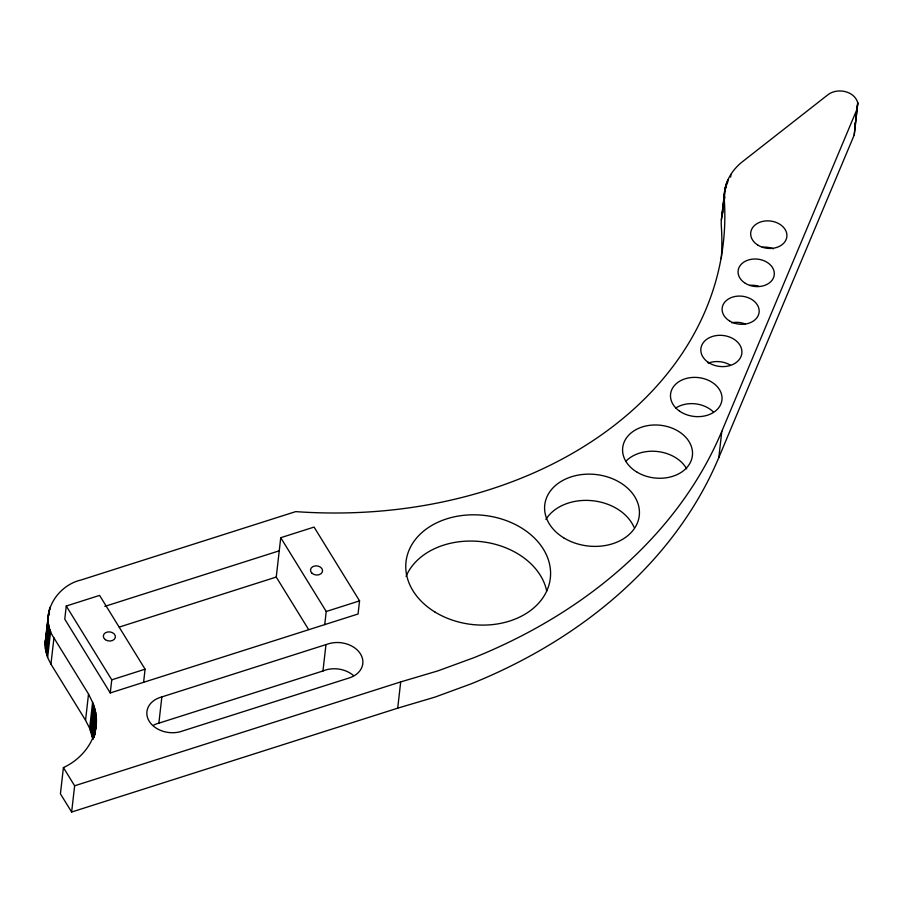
<?xml version="1.0" encoding="UTF-8"?>
<svg xmlns="http://www.w3.org/2000/svg" width="903" height="903" viewBox="0 0 903 903"><rect width="100%" height="100%" fill="white"/><g stroke="black" fill="none" stroke-linecap="round" stroke-linejoin="round"><path stroke-width="1.35" d="M95.662 712.365C100.289 735.708 84.047 758.193 63.413 767.584L60.422 793.827L71.642 812.034L397.704 708.166L434.93 697.116L470.824 683.966A560.515 423.665 6.5 0 0 718.822 457.539L854.215 135.01L857.85 103.202C854.836 90.943 837.487 87.523 828.085 94.634L742.774 161.456C732.705 169.188 725.256 180.882 724.33 193.705A71.1 53.74 6.5 0 0 724.296 199.676A417.75 315.757 6.5 0 1 295.71 511.617L81.123 579.974C56.607 585.483 38.152 615.315 53.943 637.913L88.528 694.035L93.415 704.058L95.662 712.365L92.67 738.609L89.634 728.258L85.548 720.278L50.952 664.156L47.622 657.508L45.41 648.862L45.432 640.171M721.294 258.608A417.75 315.757 6.5 0 0 721.316 225.919A71.1 53.74 6.5 0 1 721.339 219.96L722.897 211.584M45.252 641.898L48.694 612.211M45.15 643.636L49.055 610.507M45.15 645.374L48.141 619.131M45.24 647.124L48.254 619.864M48.717 615.722L49.507 608.814M45.41 648.862L48.401 622.618M49.733 609.909L50.049 607.155M45.681 650.611L48.672 624.368M46.03 652.35L49.022 626.106M46.471 654.077L49.462 627.833M47.012 655.804L49.992 629.56M47.622 657.508L50.613 631.265M50.952 664.156L53.943 637.913M143.588 682.318L145.09 669.202L99.59 595.404L66.269 606.026L64.768 619.142L110.256 692.94L358.062 613.995L359.563 600.879L314.075 527.081L280.743 537.703L276.25 577.062L308.533 629.436M71.642 812.034L74.633 785.791L63.413 767.584M85.548 720.278L88.528 694.035M89.634 728.258L92.625 702.015M90.424 730.301L93.415 704.058M91.124 732.367L94.115 706.112M91.734 734.432L94.725 708.189M92.253 736.521L95.244 710.277M93.156 739.331L95.989 714.465M93.607 737.932L93.923 735.166M93.844 737.288L96.215 716.564M94.093 737.299L94.567 733.157M94.454 735.245L96.339 718.664M94.634 735.268L95.108 731.125M94.917 734.602L96.373 720.763M95.108 733.925L96.316 722.851M110.256 692.94L111.758 679.824L66.269 606.026M153.589 725.165A24.212 18.297 6.5 0 1 158.86 723.168L161.851 696.924L328.613 643.76A24.2 18.297 6.5 0 1 360.579 654.111A24.2 18.297 6.5 0 1 349.258 677.927L182.812 730.911A24.212 18.297 6.5 0 1 149.232 721.271A24.212 18.297 6.5 0 1 161.851 696.924M324.73 624.616L326.231 611.489L280.743 537.703M158.86 723.168L322.958 670.974L325.949 644.731M397.704 708.166L400.695 681.912L437.921 670.873L473.815 657.723A560.515 423.665 6.5 0 0 721.813 431.295L857.207 108.766M721.339 219.96L724.895 189.495M722.061 214.903L725.233 187.824M722.445 213.232L723.698 202.182M724.014 199.428L724.646 193.897M724.962 191.131L725.651 186.165M723.371 207.442L723.687 204.676M724.308 199.157L724.624 196.391M725.256 190.872L725.888 185.341M724.409 199.721L724.714 196.956M725.82 187.282L726.136 184.528M725.933 187.847L726.407 183.704M726.215 187.045L726.689 182.891M726.994 184.054L727.31 181.289M727.694 182.462L728.01 179.697M730.629 177.067L730.945 174.302M718.822 457.539L721.813 431.295M854.678 126.657L855.152 122.515M855.626 118.372L856.089 114.23M856.563 110.087L857.85 103.202M854.215 135.01L857.703 102.502M45.703 638.455L46.516 635.069M322.958 670.974L325.622 670.003A24.2 18.297 6.5 0 1 353.457 675.523M104.804 606.387L279.241 550.819M119.264 627.077L276.25 577.062M111.758 679.824L145.09 669.202M326.231 611.489L359.563 600.879M74.633 785.791L400.695 681.912M854.712 128.745L854.859 129.445M406.079 576.374A72.624 54.891 6.5 0 1 480.509 541.574A72.624 54.891 6.5 0 1 546.71 591.081M545.897 519.394A47.566 35.962 6.5 0 1 591.521 500.623A47.566 35.962 6.5 0 1 633.985 527.194M625.621 461.523A35.082 26.526 6.5 0 1 657.847 451.556A35.082 26.526 6.5 0 1 686.664 468.86M675.534 408.179A25.848 19.539 6.5 0 1 713.054 411.655M708.245 363.13A20.611 15.577 6.5 0 1 730.245 365.026M731.667 322.8A18.591 14.053 6.5 0 1 745.302 323.974M749.648 285.371A18.173 13.737 6.5 0 1 758.644 286.172M762.245 247.23A18.173 13.737 6.5 0 1 773.374 248.765M105.369 639.685A6.05 4.571 6.5 0 0 115.279 637.631A6.05 4.571 6.5 0 0 107.446 631.998A6.05 4.571 6.5 0 0 105.369 639.685M434.964 612.031A72.624 54.891 6.5 0 0 550.108 579.794A72.624 54.891 6.5 0 0 449.434 518.04A72.624 54.891 6.5 0 0 434.964 612.031M563.709 537.827A47.566 35.962 6.5 0 0 639.132 516.697A47.566 35.962 6.5 0 0 573.191 476.253A47.566 35.962 6.5 0 0 563.709 537.827M637.281 472.314A35.082 26.526 6.5 0 0 692.375 455.812A35.082 26.526 6.5 0 0 642.981 426.735A35.082 26.526 6.5 0 0 637.281 472.314M679.519 411.102A25.848 19.539 6.5 0 0 721.61 401.812A25.848 19.539 6.5 0 0 687.668 378.12A25.848 19.539 6.5 0 0 679.519 411.102M708.144 362.284A20.611 15.577 6.5 0 0 741.611 354.676A20.611 15.577 6.5 0 0 714.363 335.939A20.611 15.577 6.5 0 0 708.144 362.284M729.635 321.005A18.591 14.053 6.5 0 0 759.062 312.652A18.591 14.053 6.5 0 0 733.213 296.918A18.591 14.053 6.5 0 0 729.635 321.005M745.359 283.328A18.173 13.737 6.5 0 0 774.198 275.28A18.173 13.737 6.5 0 0 749.016 259.804A18.173 13.737 6.5 0 0 745.359 283.328M757.967 245.187A18.173 13.737 6.5 0 0 786.795 237.139A18.173 13.737 6.5 0 0 761.613 221.664A18.173 13.737 6.5 0 0 757.967 245.187M311.964 573.213A6.05 4.571 6.5 0 0 322.224 572.22A6.05 4.571 6.5 0 0 315.395 565.876A6.05 4.571 6.5 0 0 311.964 573.213"/></g></svg>
